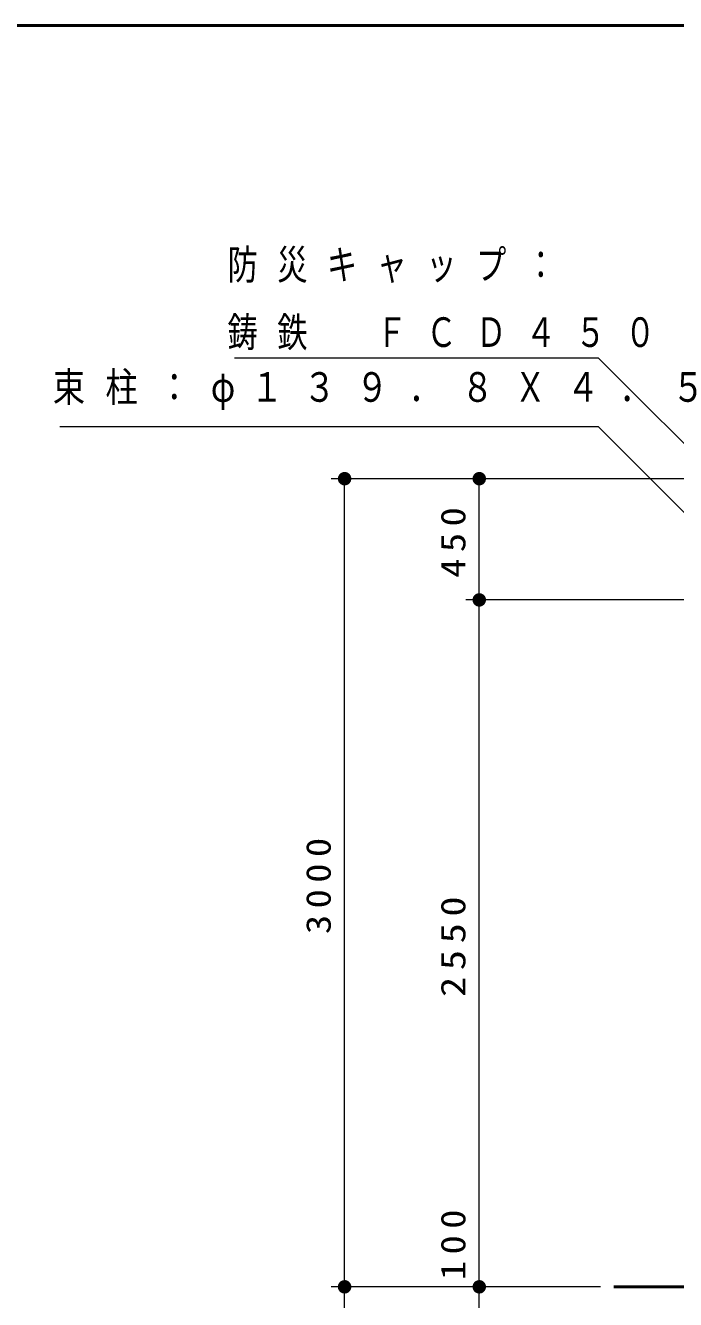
# Model space of a CAD drawing. Units: millimetres on the paper, scale 1:50. Extents: x -365 to 10, y -38 to 257.
# Drawn here: x -129.4 to -81.1, y 162.4 to 257 of the extents above; entities that cross this region are included whole.
import ezdxf

# ---------------------------------------------------------------- set-up
doc = ezdxf.new("R2010")
doc.units = ezdxf.units.MM
doc.layers.add('LY_1', color=7, linetype='Continuous', lineweight=25)
doc.layers.add('LY_2', color=7, linetype='Continuous', lineweight=13)
doc.styles.add('ＭＳ ゴシック', font='')
doc.styles.get('ＭＳ ゴシック').set_extended_font_data('MS Gothic')

# ---------------------------------------------------------------- blocks, each defined once
blk = doc.blocks.new('filled_dot')
at = {"color": 0, "linetype": 'Continuous', "lineweight": -2, "const_width": 1.25}
blk.add_lwpolyline([(-0.625, 0, 1), (0.625, 0, 1)], format="xyb", close=True, dxfattribs=at)

msp = doc.modelspace()

# ---------------------------------------------------------------- linework, layer by layer
at = {"layer": 'LY_1', "lineweight": 13}
for p, q in [((-77.688, 223.351), (-106.688, 223.351)), ((-105.688, 163.351), (-105.688, 223.351)), ((-95.688, 214.351), (-95.688, 223.351)), ((-75.208, 214.351), (-96.688, 214.351)), ((-95.688, 163.351), (-95.688, 214.351)), ((-95.688, 161.351), (-95.688, 169.624)), ((-86.688, 163.351), (-106.688, 163.351)), ((-86.688, 163.351), (-106.688, 163.351)), ((-105.688, 146.351), (-105.688, 163.351))]:
    msp.add_line(p, q, dxfattribs=at)
at = {"layer": 'LY_1', "lineweight": 50}
msp.add_line((-85.688, 163.351), (-78.851, 163.351), dxfattribs=at)
at = {"layer": 'LY_1', "lineweight": 13}
for points in [[(-77.258, 222.742), (-86.824, 232.308), (-113.871, 232.308)], [(-77.346, 217.733), (-86.824, 227.21), (-126.829, 227.21)]]:
    msp.add_lwpolyline(points, dxfattribs=at)
at = {"layer": 'LY_2', "lineweight": 50}
msp.add_line((0, 257), (-365, 257), dxfattribs=at)

# ---------------------------------------------------------------- block references
at = {"layer": 'LY_1', "lineweight": 13, "xscale": 0.4, "yscale": 0.4}
for p, rotation in [((-105.688, 223.351), 270), ((-95.688, 223.351), 270), ((-95.688, 214.351), 90), ((-95.688, 214.351), 270), ((-105.688, 163.351), 270), ((-105.688, 163.351), 90), ((-95.688, 163.351), 270), ((-95.688, 163.351), 90)]:
    msp.add_blockref('filled_dot', p, dxfattribs=dict(at, rotation=rotation))

# ---------------------------------------------------------------- texts
at = {"layer": 'LY_1', "char_height": 2.199, "attachment_point": 4, "style": 'ＭＳ ゴシック'}
for s, insert in [('\\T1.64;\\W0.75;防災キャップ：', (-114.38, 239.108)), ('\\T1.64;\\W0.75;鋳鉄\u3000ＦＣＤ４５０', (-114.38, 234.108)), ('\\T1.63;\\W0.8;束柱：φ１３９．８Ｘ４．５', (-127.358, 229.86))]:
    msp.add_mtext(s, dxfattribs=dict(at, insert=insert))
at = {"layer": 'LY_1', "char_height": 1.833, "attachment_point": 8, "rotation": 90, "style": 'ＭＳ ゴシック'}
for s, insert in [('\\T1.33;\\W1.15;450', (-96.688, 218.851)), ('\\T1.33;\\W1.15;3000', (-106.688, 193.351)), ('\\T1.33;\\W1.2;2550', (-96.688, 188.851)), ('\\T1.33;\\W1.15;100', (-96.688, 166.707))]:
    msp.add_mtext(s, dxfattribs=dict(at, insert=insert))

doc.saveas('drawing.dxf')
